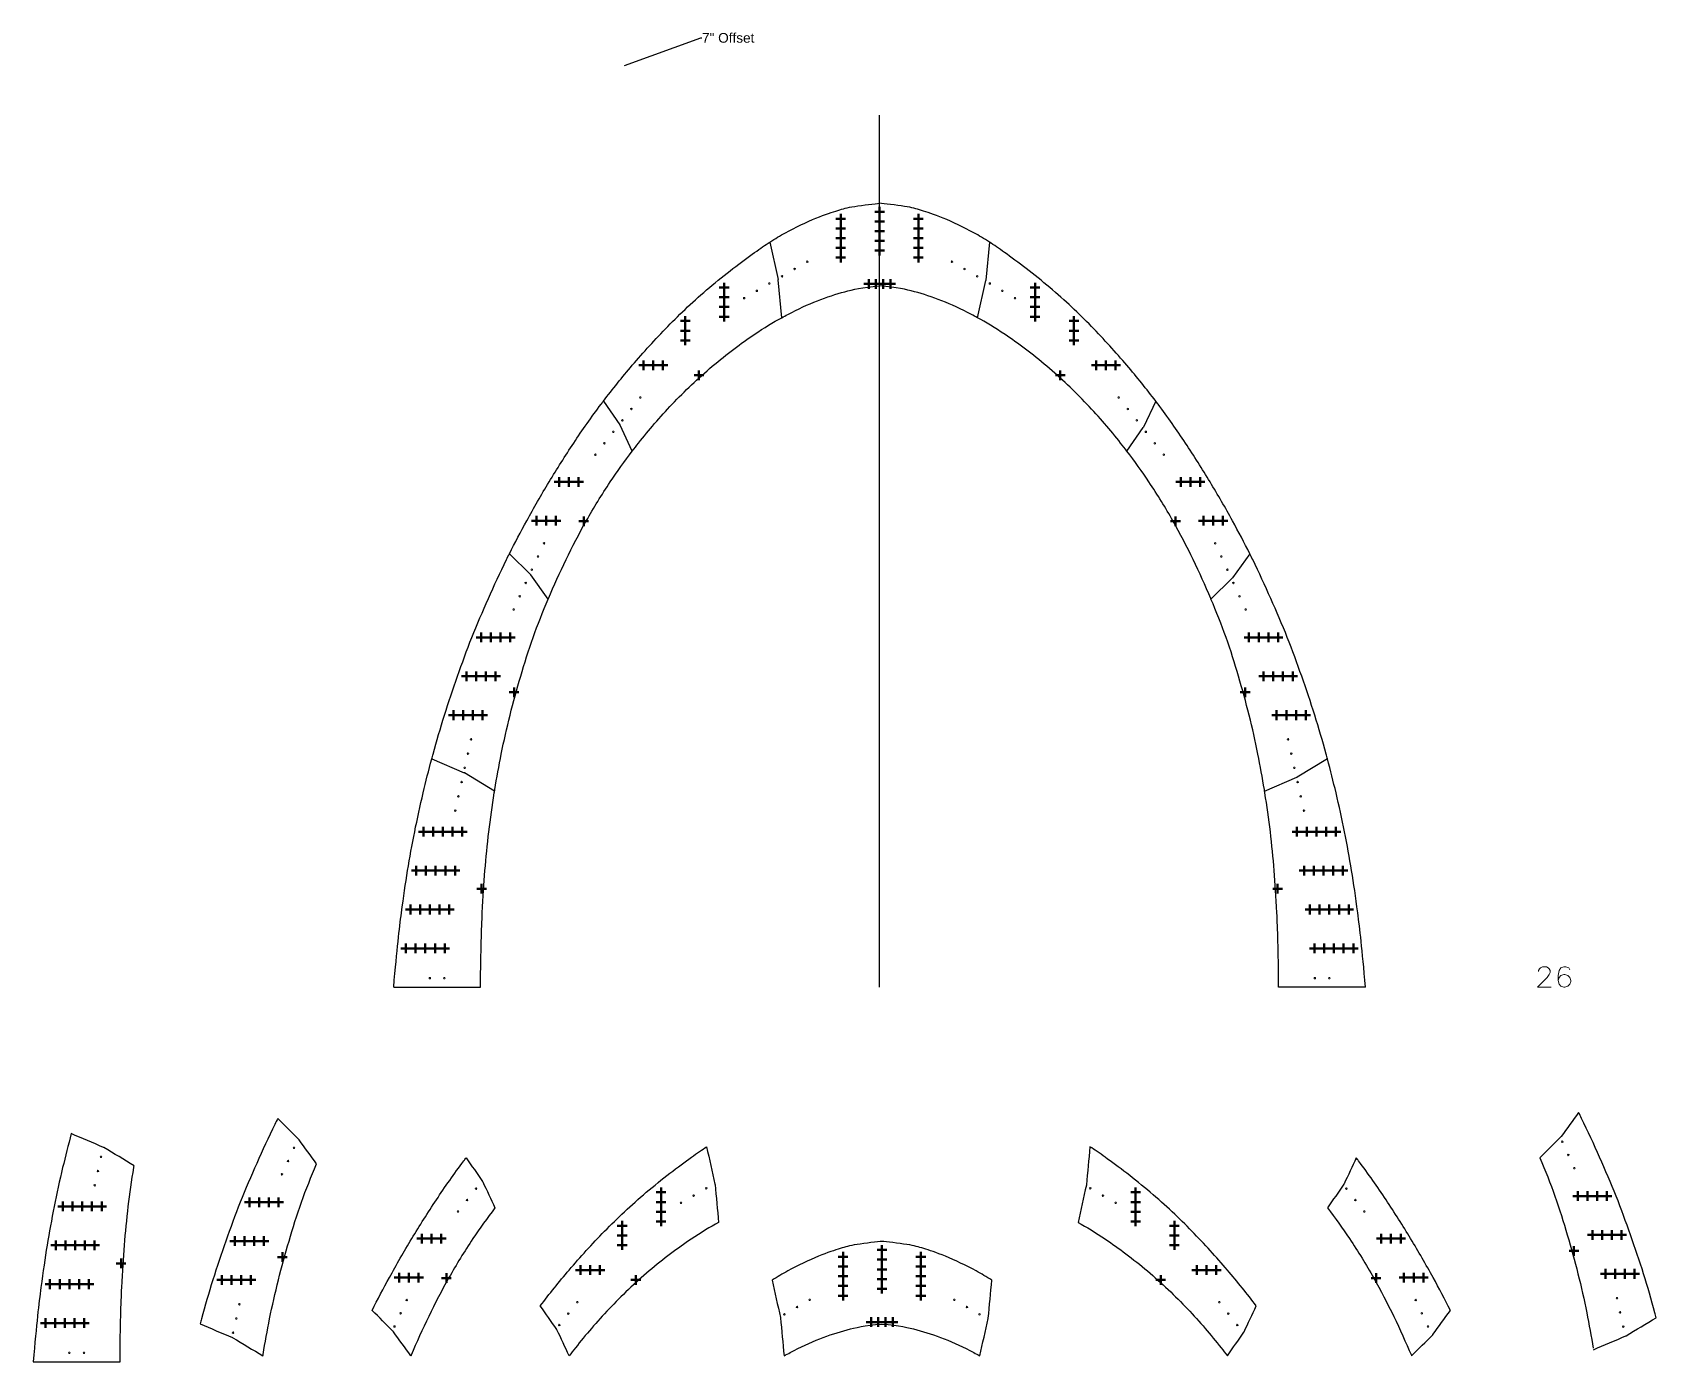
# Model space of a CAD drawing. Header units: inches. Extents: x -241 to 10140, y -1696 to 865.
# Drawn here: x 6099 to 6768, y 40 to 588 of the extents above; entities that cross this region are included whole.
import ezdxf
from ezdxf import colors
from ezdxf.entities.mleader import LeaderData, LeaderLine
from ezdxf.math import Vec2, Vec3

# ---------------------------------------------------------------- set-up
doc = ezdxf.new("R2010")
doc.units = ezdxf.units.IN
doc.header["$MEASUREMENT"] = 0
doc.header["$PDMODE"] = 2
doc.header["$PDSIZE"] = 2
for name, color, linetype, lineweight in [('Annotation', 7, 'Continuous', 9), ('Drilling', 3, 'Continuous', 13), ('Engrave', 4, 'Continuous', 50)]:
    doc.layers.add(name, color=color, linetype=linetype, lineweight=lineweight)
doc.styles.get("Standard").update_dxf_attribs({"font": 'Arial.ttf'})

# ---------------------------------------------------------------- blocks, each defined once
blk = doc.blocks.new('*U2198')
at = {"layer": 'Engrave'}
blk.add_point((0, 0), dxfattribs=at)
blk = doc.blocks.new('*U2200')
at = {"layer": 'Engrave', "color": 0, "linetype": 'ByBlock', "lineweight": -2, "transparency": 16777216}
for p in [(0, 0), (4, 0), (8, 0), (12, 0), (16, 0)]:
    blk.add_blockref('*U2198', p, dxfattribs=at)
blk = doc.blocks.new('*U2201')
at = {"layer": 'Engrave'}
blk.add_point((0, 0), dxfattribs=at)
blk = doc.blocks.new('*U2203')
at = {"layer": 'Engrave', "color": 0, "linetype": 'ByBlock', "lineweight": -2, "transparency": 16777216}
for p in [(0, 0), (4, 0), (8, 0), (12, 0), (16, 0)]:
    blk.add_blockref('*U2201', p, dxfattribs=at)
blk = doc.blocks.new('*U2204')
at = {"layer": 'Engrave'}
blk.add_point((0, 0), dxfattribs=at)
blk = doc.blocks.new('*U2206')
at = {"layer": 'Engrave', "color": 0, "linetype": 'ByBlock', "lineweight": -2, "transparency": 16777216}
for p in [(0, 0), (4, 0), (8, 0), (12, 0), (16, 0)]:
    blk.add_blockref('*U2204', p, dxfattribs=at)
blk = doc.blocks.new('*U2207')
at = {"layer": 'Engrave'}
blk.add_point((0, 0), dxfattribs=at)
blk = doc.blocks.new('*U2209')
at = {"layer": 'Engrave', "color": 0, "linetype": 'ByBlock', "lineweight": -2, "transparency": 16777216}
for p in [(0, 0), (4, 0), (8, 0), (12, 0), (16, 0)]:
    blk.add_blockref('*U2207', p, dxfattribs=at)
blk = doc.blocks.new('*U2210')
at = {"layer": 'Engrave'}
blk.add_point((0, 0), dxfattribs=at)
blk = doc.blocks.new('*U2212')
at = {"layer": 'Engrave', "color": 0, "linetype": 'ByBlock', "lineweight": -2, "transparency": 16777216}
for p in [(0, 0), (4, 0), (8, 0), (12, 0)]:
    blk.add_blockref('*U2210', p, dxfattribs=at)
blk = doc.blocks.new('*U2213')
at = {"layer": 'Engrave'}
blk.add_point((0, 0), dxfattribs=at)
blk = doc.blocks.new('*U2215')
at = {"layer": 'Engrave', "color": 0, "linetype": 'ByBlock', "lineweight": -2, "transparency": 16777216}
for p in [(0, 0), (4, 0), (8, 0), (12, 0)]:
    blk.add_blockref('*U2213', p, dxfattribs=at)
blk = doc.blocks.new('*U2216')
at = {"layer": 'Engrave'}
blk.add_point((0, 0), dxfattribs=at)
blk = doc.blocks.new('*U2218')
at = {"layer": 'Engrave', "color": 0, "linetype": 'ByBlock', "lineweight": -2, "transparency": 16777216}
for p in [(0, 0), (4, 0), (8, 0), (12, 0)]:
    blk.add_blockref('*U2216', p, dxfattribs=at)
blk = doc.blocks.new('*U2219')
at = {"layer": 'Engrave'}
blk.add_point((0, 0), dxfattribs=at)
blk = doc.blocks.new('*U2221')
at = {"layer": 'Engrave', "color": 0, "linetype": 'ByBlock', "lineweight": -2, "transparency": 16777216}
for p in [(0, 0), (4, 0), (8, 0)]:
    blk.add_blockref('*U2219', p, dxfattribs=at)
blk = doc.blocks.new('*U2222')
at = {"layer": 'Engrave'}
blk.add_point((0, 0), dxfattribs=at)
blk = doc.blocks.new('*U2224')
at = {"layer": 'Engrave', "color": 0, "linetype": 'ByBlock', "lineweight": -2, "transparency": 16777216}
for p in [(0, 0), (4, 0), (8, 0)]:
    blk.add_blockref('*U2222', p, dxfattribs=at)
blk = doc.blocks.new('*U2225')
at = {"layer": 'Engrave'}
blk.add_point((0, 0), dxfattribs=at)
blk = doc.blocks.new('*U2227')
at = {"layer": 'Engrave', "color": 0, "linetype": 'ByBlock', "lineweight": -2, "transparency": 16777216}
for p in [(0, 0), (4, 0), (8, 0)]:
    blk.add_blockref('*U2225', p, dxfattribs=at)
blk = doc.blocks.new('*U2228')
at = {"layer": 'Engrave'}
blk.add_point((0, 0), dxfattribs=at)
blk = doc.blocks.new('*U2230')
at = {"layer": 'Engrave', "color": 0, "linetype": 'ByBlock', "lineweight": -2, "transparency": 16777216}
for p in [(0, 0), (4, 0), (8, 0)]:
    blk.add_blockref('*U2228', p, dxfattribs=at)
blk = doc.blocks.new('*U2231')
at = {"layer": 'Engrave'}
blk.add_point((0, 0), dxfattribs=at)
blk = doc.blocks.new('*U2233')
at = {"layer": 'Engrave', "color": 0, "linetype": 'ByBlock', "lineweight": -2, "transparency": 16777216}
for p in [(0, 0), (4, 0), (8, 0), (12, 0)]:
    blk.add_blockref('*U2231', p, dxfattribs=at)
blk = doc.blocks.new('*U2234')
at = {"layer": 'Engrave'}
blk.add_point((0, 0), dxfattribs=at)
blk = doc.blocks.new('*U2236')
at = {"layer": 'Engrave', "color": 0, "linetype": 'ByBlock', "lineweight": -2, "transparency": 16777216}
for p in [(0, 0), (4, 0), (8, 0), (12, 0), (16, 0)]:
    blk.add_blockref('*U2234', p, dxfattribs=at)
blk = doc.blocks.new('*U2262')
at = {"layer": 'Engrave'}
blk.add_point((0, 0), dxfattribs=at)
blk = doc.blocks.new('*U2263')
at = {"layer": 'Engrave', "color": 0, "linetype": 'ByBlock', "lineweight": -2, "transparency": 16777216}
for p in [(0, 0), (4, 0), (8, 0), (12, 0), (16, 0)]:
    blk.add_blockref('*U2262', p, dxfattribs=at)
blk = doc.blocks.new('*U2264')
at = {"layer": 'Engrave'}
blk.add_point((0, 0), dxfattribs=at)
blk = doc.blocks.new('*U2266')
at = {"layer": 'Engrave', "color": 0, "linetype": 'ByBlock', "lineweight": -2, "transparency": 16777216}
for p in [(0, 0), (4, 0), (8, 0), (12, 0), (16, 0)]:
    blk.add_blockref('*U2264', p, dxfattribs=at)
blk = doc.blocks.new('*U2770')
at = {"layer": 'Engrave'}
blk.add_point((0, 0), dxfattribs=at)
blk = doc.blocks.new('*U2772')
at = {"layer": 'Engrave', "color": 0, "linetype": 'ByBlock', "lineweight": -2, "transparency": 16777216}
for p in [(0, 0), (4, 0), (8, 0), (12, 0), (16, 0)]:
    blk.add_blockref('*U2770', p, dxfattribs=at)
blk = doc.blocks.new('*U2773')
at = {"layer": 'Engrave'}
blk.add_point((0, 0), dxfattribs=at)
blk = doc.blocks.new('*U2774')
at = {"layer": 'Engrave', "color": 0, "linetype": 'ByBlock', "lineweight": -2, "transparency": 16777216}
for p in [(0, 0), (4, 0), (8, 0), (12, 0), (16, 0)]:
    blk.add_blockref('*U2773', p, dxfattribs=at)
blk = doc.blocks.new('*U2775')
at = {"layer": 'Engrave'}
blk.add_point((0, 0), dxfattribs=at)
blk = doc.blocks.new('*U2776')
at = {"layer": 'Engrave', "color": 0, "linetype": 'ByBlock', "lineweight": -2, "transparency": 16777216}
for p in [(0, 0), (4, 0), (8, 0), (12, 0), (16, 0)]:
    blk.add_blockref('*U2775', p, dxfattribs=at)
blk = doc.blocks.new('*U2777')
at = {"layer": 'Engrave'}
blk.add_point((0, 0), dxfattribs=at)
blk = doc.blocks.new('*U2778')
at = {"layer": 'Engrave', "color": 0, "linetype": 'ByBlock', "lineweight": -2, "transparency": 16777216}
for p in [(0, 0), (4, 0), (8, 0), (12, 0), (16, 0)]:
    blk.add_blockref('*U2777', p, dxfattribs=at)
blk = doc.blocks.new('*U2779')
at = {"layer": 'Engrave'}
blk.add_point((0, 0), dxfattribs=at)
blk = doc.blocks.new('*U2780')
at = {"layer": 'Engrave', "color": 0, "linetype": 'ByBlock', "lineweight": -2, "transparency": 16777216}
for p in [(0, 0), (4, 0), (8, 0), (12, 0)]:
    blk.add_blockref('*U2779', p, dxfattribs=at)
blk = doc.blocks.new('*U2781')
at = {"layer": 'Engrave'}
blk.add_point((0, 0), dxfattribs=at)
blk = doc.blocks.new('*U2782')
at = {"layer": 'Engrave', "color": 0, "linetype": 'ByBlock', "lineweight": -2, "transparency": 16777216}
for p in [(0, 0), (4, 0), (8, 0), (12, 0)]:
    blk.add_blockref('*U2781', p, dxfattribs=at)
blk = doc.blocks.new('*U2783')
at = {"layer": 'Engrave'}
blk.add_point((0, 0), dxfattribs=at)
blk = doc.blocks.new('*U2784')
at = {"layer": 'Engrave', "color": 0, "linetype": 'ByBlock', "lineweight": -2, "transparency": 16777216}
for p in [(0, 0), (4, 0), (8, 0), (12, 0)]:
    blk.add_blockref('*U2783', p, dxfattribs=at)
blk = doc.blocks.new('*U2785')
at = {"layer": 'Engrave'}
blk.add_point((0, 0), dxfattribs=at)
blk = doc.blocks.new('*U2786')
at = {"layer": 'Engrave', "color": 0, "linetype": 'ByBlock', "lineweight": -2, "transparency": 16777216}
for p in [(0, 0), (4, 0), (8, 0)]:
    blk.add_blockref('*U2785', p, dxfattribs=at)
blk = doc.blocks.new('*U2787')
at = {"layer": 'Engrave'}
blk.add_point((0, 0), dxfattribs=at)
blk = doc.blocks.new('*U2788')
at = {"layer": 'Engrave', "color": 0, "linetype": 'ByBlock', "lineweight": -2, "transparency": 16777216}
for p in [(0, 0), (4, 0), (8, 0)]:
    blk.add_blockref('*U2787', p, dxfattribs=at)
blk = doc.blocks.new('*U2789')
at = {"layer": 'Engrave'}
blk.add_point((0, 0), dxfattribs=at)
blk = doc.blocks.new('*U2790')
at = {"layer": 'Engrave', "color": 0, "linetype": 'ByBlock', "lineweight": -2, "transparency": 16777216}
for p in [(0, 0), (4, 0), (8, 0)]:
    blk.add_blockref('*U2789', p, dxfattribs=at)
blk = doc.blocks.new('*U2791')
at = {"layer": 'Engrave'}
blk.add_point((0, 0), dxfattribs=at)
blk = doc.blocks.new('*U2792')
at = {"layer": 'Engrave', "color": 0, "linetype": 'ByBlock', "lineweight": -2, "transparency": 16777216}
for p in [(0, 0), (4, 0), (8, 0)]:
    blk.add_blockref('*U2791', p, dxfattribs=at)
blk = doc.blocks.new('*U2793')
at = {"layer": 'Engrave'}
blk.add_point((0, 0), dxfattribs=at)
blk = doc.blocks.new('*U2794')
at = {"layer": 'Engrave', "color": 0, "linetype": 'ByBlock', "lineweight": -2, "transparency": 16777216}
for p in [(0, 0), (4, 0), (8, 0), (12, 0)]:
    blk.add_blockref('*U2793', p, dxfattribs=at)
blk = doc.blocks.new('*U2805')
at = {"layer": 'Engrave'}
blk.add_point((0, 0), dxfattribs=at)
blk = doc.blocks.new('*U2807')
at = {"layer": 'Engrave', "color": 0, "linetype": 'ByBlock', "lineweight": -2, "transparency": 16777216}
for p in [(0, 0), (4, 0), (8, 0), (12, 0), (16, 0)]:
    blk.add_blockref('*U2805', p, dxfattribs=at)
blk = doc.blocks.new('*U2808')
at = {"layer": 'Engrave'}
blk.add_point((0, 0), dxfattribs=at)
blk = doc.blocks.new('*U2809')
at = {"layer": 'Engrave', "color": 0, "linetype": 'ByBlock', "lineweight": -2, "transparency": 16777216}
for p in [(0, 0), (4, 0), (8, 0), (12, 0), (16, 0)]:
    blk.add_blockref('*U2808', p, dxfattribs=at)
blk = doc.blocks.new('*U2810')
at = {"layer": 'Engrave'}
blk.add_point((0, 0), dxfattribs=at)
blk = doc.blocks.new('*U2811')
at = {"layer": 'Engrave', "color": 0, "linetype": 'ByBlock', "lineweight": -2, "transparency": 16777216}
for p in [(0, 0), (4, 0), (8, 0), (12, 0), (16, 0)]:
    blk.add_blockref('*U2810', p, dxfattribs=at)
blk = doc.blocks.new('*U2812')
at = {"layer": 'Engrave'}
blk.add_point((0, 0), dxfattribs=at)
blk = doc.blocks.new('*U2813')
at = {"layer": 'Engrave', "color": 0, "linetype": 'ByBlock', "lineweight": -2, "transparency": 16777216}
for p in [(0, 0), (4, 0), (8, 0), (12, 0), (16, 0)]:
    blk.add_blockref('*U2812', p, dxfattribs=at)
blk = doc.blocks.new('*U2822')
at = {"layer": 'Engrave'}
blk.add_point((0, 0), dxfattribs=at)
blk = doc.blocks.new('*U2824')
at = {"layer": 'Engrave', "color": 0, "linetype": 'ByBlock', "lineweight": -2, "transparency": 16777216}
for p in [(0, 0), (4, 0), (8, 0), (12, 0)]:
    blk.add_blockref('*U2822', p, dxfattribs=at)
blk = doc.blocks.new('*U2825')
at = {"layer": 'Engrave'}
blk.add_point((0, 0), dxfattribs=at)
blk = doc.blocks.new('*U2826')
at = {"layer": 'Engrave', "color": 0, "linetype": 'ByBlock', "lineweight": -2, "transparency": 16777216}
for p in [(0, 0), (4, 0), (8, 0), (12, 0)]:
    blk.add_blockref('*U2825', p, dxfattribs=at)
blk = doc.blocks.new('*U2827')
at = {"layer": 'Engrave'}
blk.add_point((0, 0), dxfattribs=at)
blk = doc.blocks.new('*U2828')
at = {"layer": 'Engrave', "color": 0, "linetype": 'ByBlock', "lineweight": -2, "transparency": 16777216}
for p in [(0, 0), (4, 0), (8, 0), (12, 0)]:
    blk.add_blockref('*U2827', p, dxfattribs=at)
blk = doc.blocks.new('*U2835')
at = {"layer": 'Engrave'}
blk.add_point((0, 0), dxfattribs=at)
blk = doc.blocks.new('*U2837')
at = {"layer": 'Engrave', "color": 0, "linetype": 'ByBlock', "lineweight": -2, "transparency": 16777216}
for p in [(0, 0), (4, 0), (8, 0)]:
    blk.add_blockref('*U2835', p, dxfattribs=at)
blk = doc.blocks.new('*U2838')
at = {"layer": 'Engrave'}
blk.add_point((0, 0), dxfattribs=at)
blk = doc.blocks.new('*U2839')
at = {"layer": 'Engrave', "color": 0, "linetype": 'ByBlock', "lineweight": -2, "transparency": 16777216}
for p in [(0, 0), (4, 0), (8, 0)]:
    blk.add_blockref('*U2838', p, dxfattribs=at)
blk = doc.blocks.new('*U2848')
at = {"layer": 'Engrave'}
blk.add_point((0, 0), dxfattribs=at)
blk = doc.blocks.new('*U2850')
at = {"layer": 'Engrave', "color": 0, "linetype": 'ByBlock', "lineweight": -2, "transparency": 16777216}
for p in [(0, 0), (4, 0), (8, 0)]:
    blk.add_blockref('*U2848', p, dxfattribs=at)
blk = doc.blocks.new('*U2851')
at = {"layer": 'Engrave'}
blk.add_point((0, 0), dxfattribs=at)
blk = doc.blocks.new('*U2852')
at = {"layer": 'Engrave', "color": 0, "linetype": 'ByBlock', "lineweight": -2, "transparency": 16777216}
for p in [(0, 0), (4, 0), (8, 0)]:
    blk.add_blockref('*U2851', p, dxfattribs=at)
blk = doc.blocks.new('*U2853')
at = {"layer": 'Engrave'}
blk.add_point((0, 0), dxfattribs=at)
blk = doc.blocks.new('*U2854')
at = {"layer": 'Engrave', "color": 0, "linetype": 'ByBlock', "lineweight": -2, "transparency": 16777216}
for p in [(0, 0), (4, 0), (8, 0), (12, 0)]:
    blk.add_blockref('*U2853', p, dxfattribs=at)
blk = doc.blocks.new('*U2863')
at = {"layer": 'Engrave'}
blk.add_point((0, 0), dxfattribs=at)
blk = doc.blocks.new('*U2865')
at = {"layer": 'Engrave', "color": 0, "linetype": 'ByBlock', "lineweight": -2, "transparency": 16777216}
for p in [(0, 0), (4, 0), (8, 0), (12, 0), (16, 0)]:
    blk.add_blockref('*U2863', p, dxfattribs=at)
blk = doc.blocks.new('*U2866')
at = {"layer": 'Engrave'}
blk.add_point((0, 0), dxfattribs=at)
blk = doc.blocks.new('*U2867')
at = {"layer": 'Engrave', "color": 0, "linetype": 'ByBlock', "lineweight": -2, "transparency": 16777216}
for p in [(0, 0), (4, 0), (8, 0), (12, 0), (16, 0)]:
    blk.add_blockref('*U2866', p, dxfattribs=at)
blk = doc.blocks.new('*U2868')
at = {"layer": 'Engrave'}
blk.add_point((0, 0), dxfattribs=at)
blk = doc.blocks.new('*U2869')
at = {"layer": 'Engrave', "color": 0, "linetype": 'ByBlock', "lineweight": -2, "transparency": 16777216}
for p in [(0, 0), (4, 0), (8, 0), (12, 0), (16, 0)]:
    blk.add_blockref('*U2868', p, dxfattribs=at)
blk = doc.blocks.new('*U2878')
at = {"layer": 'Engrave'}
blk.add_point((0, 0), dxfattribs=at)
blk = doc.blocks.new('*U2880')
at = {"layer": 'Engrave', "color": 0, "linetype": 'ByBlock', "lineweight": -2, "transparency": 16777216}
for p in [(0, 0), (4, 0), (8, 0)]:
    blk.add_blockref('*U2878', p, dxfattribs=at)
blk = doc.blocks.new('*U2881')
at = {"layer": 'Engrave'}
blk.add_point((0, 0), dxfattribs=at)
blk = doc.blocks.new('*U2882')
at = {"layer": 'Engrave', "color": 0, "linetype": 'ByBlock', "lineweight": -2, "transparency": 16777216}
for p in [(0, 0), (4, 0), (8, 0)]:
    blk.add_blockref('*U2881', p, dxfattribs=at)
blk = doc.blocks.new('*U2883')
at = {"layer": 'Engrave'}
blk.add_point((0, 0), dxfattribs=at)
blk = doc.blocks.new('*U2884')
at = {"layer": 'Engrave', "color": 0, "linetype": 'ByBlock', "lineweight": -2, "transparency": 16777216}
for p in [(0, 0), (4, 0), (8, 0), (12, 0)]:
    blk.add_blockref('*U2883', p, dxfattribs=at)
blk = doc.blocks.new('*U2891')
at = {"layer": 'Engrave'}
blk.add_point((0, 0), dxfattribs=at)
blk = doc.blocks.new('*U2893')
at = {"layer": 'Engrave', "color": 0, "linetype": 'ByBlock', "lineweight": -2, "transparency": 16777216}
for p in [(0, 0), (4, 0), (8, 0)]:
    blk.add_blockref('*U2891', p, dxfattribs=at)
blk = doc.blocks.new('*U2894')
at = {"layer": 'Engrave'}
blk.add_point((0, 0), dxfattribs=at)
blk = doc.blocks.new('*U2895')
at = {"layer": 'Engrave', "color": 0, "linetype": 'ByBlock', "lineweight": -2, "transparency": 16777216}
for p in [(0, 0), (4, 0), (8, 0)]:
    blk.add_blockref('*U2894', p, dxfattribs=at)
blk = doc.blocks.new('*U2906')
at = {"layer": 'Engrave'}
blk.add_point((0, 0), dxfattribs=at)
blk = doc.blocks.new('*U2908')
at = {"layer": 'Engrave', "color": 0, "linetype": 'ByBlock', "lineweight": -2, "transparency": 16777216}
for p in [(0, 0), (4, 0), (8, 0), (12, 0)]:
    blk.add_blockref('*U2906', p, dxfattribs=at)
blk = doc.blocks.new('*U2909')
at = {"layer": 'Engrave'}
blk.add_point((0, 0), dxfattribs=at)
blk = doc.blocks.new('*U2910')
at = {"layer": 'Engrave', "color": 0, "linetype": 'ByBlock', "lineweight": -2, "transparency": 16777216}
for p in [(0, 0), (4, 0), (8, 0), (12, 0)]:
    blk.add_blockref('*U2909', p, dxfattribs=at)
blk = doc.blocks.new('*U2911')
at = {"layer": 'Engrave'}
blk.add_point((0, 0), dxfattribs=at)
blk = doc.blocks.new('*U2912')
at = {"layer": 'Engrave', "color": 0, "linetype": 'ByBlock', "lineweight": -2, "transparency": 16777216}
for p in [(0, 0), (4, 0), (8, 0), (12, 0)]:
    blk.add_blockref('*U2911', p, dxfattribs=at)

msp = doc.modelspace()

# ---------------------------------------------------------------- linework, layer by layer
for p, q in [((6448.13328, 194.83764), (6448.13328, 553.7309)), ((6448.13328, 194.83764), (6448.13328, 553.7309)), ((6402.90392, 501.54588), (6406.34368, 486.20761)), ((6493.36264, 501.54588), (6491.89427, 485.89537)), ((6406.36355, 486.08219), (6406.34368, 486.20761)), ((6407.83192, 470.43168), (6406.36355, 486.08219)), ((6488.43464, 470.43168), (6491.87441, 485.76996)), ((6491.89427, 485.89537), (6491.87441, 485.76996)), ((6334.4489, 436.10315), (6341.21032, 426.38492)), ((6561.81766, 436.10315), (6556.78214, 425.38847)), ((6341.29449, 426.23914), (6341.21032, 426.38492)), ((6346.33001, 415.52446), (6341.29449, 426.23914)), ((6549.93655, 415.52446), (6556.69797, 425.24269)), ((6556.78214, 425.38847), (6556.69797, 425.24269)), ((6295.73639, 373.3033), (6304.42425, 364.66578)), ((6600.53017, 373.3033), (6593.35808, 363.37119)), ((6304.52992, 364.54206), (6304.42425, 364.66578)), ((6311.70201, 354.60995), (6304.52992, 364.54206)), ((6584.56455, 354.60995), (6593.25241, 363.24747)), ((6593.25241, 363.24747), (6593.35808, 363.37119)), ((6263.75805, 288.79536), (6277.08768, 283.12323)), ((6632.50851, 288.79536), (6620.0847, 281.34545)), ((6277.2104, 283.0607), (6277.08768, 283.12323)), ((6289.63421, 275.6108), (6277.2104, 283.0607)), ((6606.63235, 275.6108), (6619.96198, 281.28292)), ((6619.96198, 281.28292), (6620.0847, 281.34545)), ((6248.09394, 194.83764), (6283.83987, 194.83764)), ((6648.17262, 194.83764), (6612.42669, 194.83764))]:
    msp.add_line(p, q)
for points, knots in [([(6402.90392, 501.54588), (6405.13485, 502.98624), (6410.87685, 506.36014), (6422.79699, 512.06575), (6431.72675, 514.83764), (6436.00126, 516.16449), (6446.39245, 517.3509), (6448.13328, 517.54966)], [18.455351882, 18.455351882, 18.455351882, 18.455351882, 19, 20, 21, 22, 23, 23, 23, 23]), ([(6493.36264, 501.54588), (6491.13171, 502.98624), (6485.38971, 506.36014), (6473.46957, 512.06575), (6464.53981, 514.83764), (6460.2653, 516.16449), (6449.87411, 517.3509), (6448.13328, 517.54966)], [18.455351882, 18.455351882, 18.455351882, 18.455351882, 19, 20, 21, 22, 23, 23, 23, 23]), ([(6334.4489, 436.10315), (6338.17613, 441.01465), (6346.43592, 451.25948), (6360.54641, 466.83764), (6377.34866, 482.83764), (6394.61661, 495.93285), (6401.03875, 500.34168), (6402.90392, 501.54588)], [14.079094924, 14.079094924, 14.079094924, 14.079094924, 15, 16, 17, 18, 18.455351882, 18.455351882, 18.455351882, 18.455351882]), ([(6561.81766, 436.10315), (6558.09043, 441.01465), (6549.83064, 451.25948), (6535.72015, 466.83764), (6518.9179, 482.83764), (6501.64995, 495.93285), (6495.22782, 500.34168), (6493.36264, 501.54588)], [14.079094924, 14.079094924, 14.079094924, 14.079094924, 15, 16, 17, 18, 18.455351882, 18.455351882, 18.455351882, 18.455351882]), ([(6407.83192, 470.43168), (6408.68622, 470.8999), (6413.7793, 473.62178), (6422.62986, 477.73142), (6434.00385, 481.38016), (6440.68773, 482.83764), (6448.13328, 483.51431)], [16.802003786, 16.802003786, 16.802003786, 16.802003786, 17, 18, 19, 20, 20, 20, 20]), ([(6488.43464, 470.43168), (6487.58035, 470.8999), (6482.48726, 473.62178), (6473.6367, 477.73142), (6462.26271, 481.38016), (6455.57883, 482.83764), (6448.13328, 483.51431)], [16.802003786, 16.802003786, 16.802003786, 16.802003786, 17, 18, 19, 20, 20, 20, 20]), ([(6346.33001, 415.52446), (6347.17361, 416.62885), (6352.17509, 423.06658), (6362.24139, 434.83764), (6379.00044, 450.83764), (6396.13396, 463.59662), (6404.37152, 468.5351), (6407.83192, 470.43168)], [12.792926388, 12.792926388, 12.792926388, 12.792926388, 13, 14, 15, 16, 16.802003786, 16.802003786, 16.802003786, 16.802003786]), ([(6549.93655, 415.52446), (6549.09295, 416.62885), (6544.09147, 423.06658), (6534.02517, 434.83764), (6517.26612, 450.83764), (6500.1326, 463.59662), (6491.89504, 468.5351), (6488.43464, 470.43168)], [12.792926388, 12.792926388, 12.792926388, 12.792926388, 13, 14, 15, 16, 16.802003786, 16.802003786, 16.802003786, 16.802003786]), ([(6295.73639, 373.3033), (6297.98711, 377.81474), (6303.1536, 387.65952), (6311.94019, 402.83764), (6322.02989, 418.83764), (6329.78469, 429.92614), (6334.12877, 435.68132), (6334.4489, 436.10315)], [10.154103723, 10.154103723, 10.154103723, 10.154103723, 11, 12, 13, 14, 14.079094924, 14.079094924, 14.079094924, 14.079094924]), ([(6600.53017, 373.3033), (6598.27945, 377.81474), (6593.11296, 387.65952), (6584.32637, 402.83764), (6574.23667, 418.83764), (6566.48187, 429.92614), (6562.13779, 435.68132), (6561.81766, 436.10315)], [10.154103723, 10.154103723, 10.154103723, 10.154103723, 11, 12, 13, 14, 14.079094924, 14.079094924, 14.079094924, 14.079094924]), ([(6311.70201, 354.60995), (6311.73425, 354.68585), (6314.03366, 360.09508), (6318.87146, 370.83764), (6327.12892, 386.83764), (6336.27293, 401.73324), (6343.09969, 411.29552), (6346.33001, 415.52446)], [8.985769935, 8.985769935, 8.985769935, 8.985769935, 9, 10, 11, 12, 12.792926388, 12.792926388, 12.792926388, 12.792926388]), ([(6584.56455, 354.60995), (6584.53231, 354.68585), (6582.2329, 360.09508), (6577.3951, 370.83764), (6569.13764, 386.83764), (6559.99363, 401.73324), (6553.16687, 411.29552), (6549.93655, 415.52446)], [8.985769935, 8.985769935, 8.985769935, 8.985769935, 9, 10, 11, 12, 12.792926388, 12.792926388, 12.792926388, 12.792926388]), ([(6263.75805, 288.79536), (6263.94109, 289.47612), (6265.57147, 295.49021), (6268.86617, 306.83764), (6274.28413, 322.83764), (6280.11047, 338.83764), (6287.01655, 354.83764), (6292.28463, 366.32619), (6295.32636, 372.48141), (6295.73639, 373.3033)], [4.872357612, 4.872357612, 4.872357612, 4.872357612, 5, 6, 7, 8, 9, 10, 10.154103723, 10.154103723, 10.154103723, 10.154103723]), ([(6632.50851, 288.79536), (6632.32547, 289.47612), (6630.69509, 295.49021), (6627.40039, 306.83764), (6621.98243, 322.83764), (6616.15609, 338.83764), (6609.25001, 354.83764), (6603.98193, 366.32619), (6600.9402, 372.48141), (6600.53017, 373.3033)], [4.872357612, 4.872357612, 4.872357612, 4.872357612, 5, 6, 7, 8, 9, 10, 10.154103723, 10.154103723, 10.154103723, 10.154103723]), ([(6289.63421, 275.6108), (6289.66494, 275.80047), (6289.6958, 275.99015), (6289.72677, 276.17982), (6290.52461, 281.06576), (6292.36012, 291.28503), (6295.84457, 306.83764), (6300.29281, 322.83764), (6305.23364, 338.76174), (6309.469, 349.35252), (6311.70201, 354.60995)], [4.048322507, 4.048322507, 4.048322507, 4.048322507, 4.083886601, 4.083886601, 4.083886601, 5, 6, 7, 8, 8.985769935, 8.985769935, 8.985769935, 8.985769935]), ([(6606.53979, 276.17982), (6605.74195, 281.06576), (6603.90644, 291.28503), (6600.42199, 306.83764), (6595.97375, 322.83764), (6591.03292, 338.76174), (6586.79756, 349.35252), (6584.56455, 354.60995)], [4.083886601, 4.083886601, 4.083886601, 4.083886601, 5, 6, 7, 8, 8.985769935, 8.985769935, 8.985769935, 8.985769935]), ([(6248.09394, 194.83764), (6249.4569, 210.83764), (6251.37765, 226.83764), (6253.71766, 242.83764), (6256.63391, 258.83764), (6259.97308, 274.15688), (6262.50707, 284.14278), (6263.75805, 288.79536)], [0, 0, 0, 0, 1, 2, 3, 4, 4.872357612, 4.872357612, 4.872357612, 4.872357612]), ([(6648.17262, 194.83764), (6646.80966, 210.83764), (6644.88891, 226.83764), (6642.5489, 242.83764), (6639.63265, 258.83764), (6636.29348, 274.15688), (6633.75949, 284.14278), (6632.50851, 288.79536)], [0, 0, 0, 0, 1, 2, 3, 4, 4.872357612, 4.872357612, 4.872357612, 4.872357612]), ([(6283.83987, 194.83764), (6283.95042, 210.83764), (6284.53514, 226.83764), (6285.59699, 242.83764), (6287.12884, 258.83764), (6288.69127, 269.76202), (6289.59245, 275.35308), (6289.63421, 275.6108)], [0, 0, 0, 0, 1, 2, 3, 4, 4.048322507, 4.048322507, 4.048322507, 4.048322507]), ([(6612.42669, 194.83764), (6612.31614, 210.83764), (6611.73142, 226.83764), (6610.66957, 242.83764), (6609.13772, 258.83764), (6607.54816, 269.9517), (6606.61285, 275.73243), (6606.53979, 276.17982)], [0, 0, 0, 0, 1, 2, 3, 4, 4.083886601, 4.083886601, 4.083886601, 4.083886601]), ([(6216.32677, 122.12874), (6214.09376, 116.8713), (6209.8584, 106.28052), (6204.91757, 90.35642), (6200.46933, 74.35642), (6196.98487, 58.80381), (6195.14936, 48.58454), (6194.35152, 43.6986), (6194.32055, 43.50893), (6194.2897, 43.31925), (6194.25897, 43.12958), (6190.1177, 45.61288), (6185.97643, 48.09618), (6181.83516, 50.57949), (6181.79425, 50.60033), (6181.75334, 50.62117), (6181.71244, 50.64201), (6177.26923, 52.53272), (6172.82602, 54.42343), (6168.38281, 56.31414), (6168.56585, 56.9949), (6170.19622, 63.00899), (6173.49093, 74.35642), (6178.90888, 90.35642), (6184.73522, 106.35642), (6191.6413, 122.35642), (6196.90939, 133.84497), (6199.95111, 140.00019), (6200.36115, 140.82208), (6203.2571, 137.94291), (6206.15305, 135.06374), (6209.049, 132.18457), (6209.08423, 132.14332), (6209.11945, 132.10208), (6209.15468, 132.06084), (6211.54537, 128.75014), (6213.93607, 125.43944), (6216.32677, 122.12874)], [0, 0, 0, 0, 0.985769935, 1.985769935, 2.985769935, 3.985769935, 4.901883334, 4.901883334, 4.901883334, 4.937447428, 4.937447428, 4.937447428, 5.937447428, 5.937447428, 5.937447428, 6.937447428, 6.937447428, 6.937447428, 7.937447428, 7.937447428, 7.937447428, 8.065089815, 9.065089815, 10.065089815, 11.065089815, 12.065089815, 13.065089815, 13.219193538, 13.219193538, 13.219193538, 14.219193538, 14.219193538, 14.219193538, 15.219193538, 15.219193538, 15.219193538, 16.219193538, 16.219193538, 16.219193538, 16.219193538]), ([(6742.00629, 45.64461), (6746.4495, 47.53532), (6750.89271, 49.42603), (6755.33592, 51.31674), (6755.37683, 51.33758), (6755.41774, 51.35843), (6755.45865, 51.37927), (6759.59991, 53.86257), (6763.74118, 56.34587), (6767.88245, 58.82918), (6767.69941, 59.50994), (6766.06904, 65.52403), (6762.77433, 76.87145), (6757.35638, 92.87145), (6751.53003, 108.87145), (6744.62396, 124.87145), (6739.35587, 136.36001), (6736.31414, 142.51523), (6735.90411, 143.33711), (6733.51342, 140.02641), (6731.12272, 136.71571), (6728.73202, 133.40501), (6728.6968, 133.36377), (6728.66158, 133.32253), (6728.62635, 133.28128), (6725.7304, 130.40211), (6722.83445, 127.52294), (6719.93849, 124.64377), (6722.1715, 119.38633), (6726.40686, 108.79556), (6731.34769, 92.87145), (6735.79593, 76.87145), (6739.28038, 61.31885), (6741.1159, 51.09958), (6741.91373, 46.21364)], [0, 0, 0, 0, 1, 1, 1, 2, 2, 2, 3, 3, 3, 3.127642388, 4.127642388, 5.127642388, 6.127642388, 7.127642388, 8.127642388, 8.28174611, 8.28174611, 8.28174611, 9.28174611, 9.28174611, 9.28174611, 10.28174611, 10.28174611, 10.28174611, 11.28174611, 11.28174611, 11.28174611, 12.267516045, 13.267516045, 14.267516045, 15.267516045, 16.183629444, 16.183629444, 16.183629444, 16.183629444]), ([(6141.21556, 121.38768), (6141.1738, 121.12996), (6140.27263, 115.5389), (6138.7102, 104.61452), (6137.17834, 88.61452), (6136.1165, 72.61452), (6135.53177, 56.61452), (6135.42123, 40.61452), (6123.50591, 40.61452), (6111.5906, 40.61452), (6099.67529, 40.61452), (6101.03825, 56.61452), (6102.959, 72.61452), (6105.29901, 88.61452), (6108.21527, 104.61452), (6111.55444, 119.93376), (6114.08842, 129.91966), (6115.3394, 134.57224), (6119.78261, 132.68153), (6124.22582, 130.79082), (6128.66903, 128.90011), (6128.70994, 128.87927), (6128.75085, 128.85843), (6128.79176, 128.83758), (6132.93303, 126.35428), (6137.07429, 123.87098), (6141.21556, 121.38768)], [0, 0, 0, 0, 0.048322507, 1.048322507, 2.048322507, 3.048322507, 4.048322507, 4.048322507, 4.048322507, 5.048322507, 5.048322507, 5.048322507, 6.048322507, 7.048322507, 8.048322507, 9.048322507, 9.920680119, 9.920680119, 9.920680119, 10.920680119, 10.920680119, 10.920680119, 11.920680119, 11.920680119, 11.920680119, 12.920680119, 12.920680119, 12.920680119, 12.920680119]), ([(6315.30487, 53.84425), (6316.98337, 50.27269), (6318.66188, 46.70113), (6320.34039, 43.12957), (6321.18399, 44.23396), (6326.18546, 50.67169), (6336.25176, 62.44275), (6353.01082, 78.44275), (6370.14433, 91.20172), (6378.3819, 96.14021), (6381.8423, 98.03679), (6381.35284, 103.25363), (6380.86338, 108.47046), (6380.37392, 113.6873), (6380.3673, 113.72911), (6380.36068, 113.77091), (6380.35406, 113.81272), (6379.20747, 118.92547), (6378.06088, 124.03823), (6376.91429, 129.15099), (6375.04912, 127.94679), (6368.62699, 123.53796), (6351.35904, 110.44275), (6334.55679, 94.44275), (6320.4463, 78.86458), (6312.18651, 68.61976), (6308.45927, 63.70826), (6310.71308, 60.46885), (6312.96689, 57.22944), (6315.2207, 53.99003), (6315.24875, 53.94144), (6315.27681, 53.89284), (6315.30487, 53.84425)], [0, 0, 0, 0, 1, 1, 1, 1.207073612, 2.207073612, 3.207073612, 4.207073612, 5.009077398, 5.009077398, 5.009077398, 6.009077398, 6.009077398, 6.009077398, 7.009077398, 7.009077398, 7.009077398, 8.009077398, 8.009077398, 8.009077398, 8.46442928, 9.46442928, 10.46442928, 11.46442928, 12.385334355, 12.385334355, 12.385334355, 13.385334355, 13.385334355, 13.385334355, 14.385334355, 14.385334355, 14.385334355, 14.385334355]), ([(6533.26161, 113.37505), (6533.26823, 113.41686), (6533.27485, 113.45866), (6533.28147, 113.50047), (6533.77093, 118.7173), (6534.26039, 123.93414), (6534.74985, 129.15098), (6536.61502, 127.94678), (6543.03716, 123.53794), (6560.3051, 110.44273), (6577.10735, 94.44273), (6591.21784, 78.86457), (6599.47763, 68.61975), (6603.20487, 63.70825), (6601.52636, 60.13669), (6599.84785, 56.56513), (6598.16935, 52.99357), (6598.14129, 52.94498), (6598.11323, 52.89638), (6598.08518, 52.84779), (6595.83137, 49.60838), (6593.57756, 46.36897), (6591.32375, 43.12956), (6590.48015, 44.23395), (6585.47868, 50.67167), (6575.41238, 62.44273), (6558.65333, 78.44273), (6541.51981, 91.20171), (6533.28224, 96.1402), (6529.82184, 98.03678), (6530.96843, 103.14954), (6532.11502, 108.26229), (6533.26161, 113.37505)], [0, 0, 0, 0, 1, 1, 1, 2, 2, 2, 2.455351882, 3.455351882, 4.455351882, 5.455351882, 6.376256957, 6.376256957, 6.376256957, 7.376256957, 7.376256957, 7.376256957, 8.376256957, 8.376256957, 8.376256957, 9.376256957, 9.376256957, 9.376256957, 9.583330569, 10.583330569, 11.583330569, 12.583330569, 13.385334355, 13.385334355, 13.385334355, 14.385334355, 14.385334355, 14.385334355, 14.385334355]), ([(6255.16539, 43.12958), (6255.19763, 43.20547), (6257.49705, 48.6147), (6262.33485, 59.35726), (6270.5923, 75.35726), (6279.73631, 90.25286), (6286.56308, 99.81514), (6289.7934, 104.04408), (6288.11489, 107.61564), (6286.43638, 111.1872), (6284.75787, 114.75876), (6284.72982, 114.80736), (6284.70176, 114.85595), (6284.67371, 114.90454), (6282.4199, 118.14395), (6280.16609, 121.38336), (6277.91228, 124.62278), (6277.59215, 124.20094), (6273.24807, 118.44576), (6265.49327, 107.35726), (6255.40358, 91.35726), (6246.61698, 76.17914), (6241.45049, 66.33436), (6239.19977, 61.82292), (6242.09573, 58.94375), (6244.99168, 56.06457), (6247.88763, 53.1854), (6247.92286, 53.14416), (6247.95808, 53.10292), (6247.99331, 53.06168), (6250.384, 49.75098), (6252.7747, 46.44028), (6255.16539, 43.12958)], [0, 0, 0, 0, 0.014230065, 1.014230065, 2.014230065, 3.014230065, 3.807156454, 3.807156454, 3.807156454, 4.807156454, 4.807156454, 4.807156454, 5.807156454, 5.807156454, 5.807156454, 6.807156454, 6.807156454, 6.807156454, 6.886251378, 7.886251378, 8.886251378, 9.886251378, 10.732147655, 10.732147655, 10.732147655, 11.732147655, 11.732147655, 11.732147655, 12.732147655, 12.732147655, 12.732147655, 13.732147655, 13.732147655, 13.732147655, 13.732147655]), ([(6639.2774, 113.76229), (6639.30545, 113.81088), (6639.33351, 113.85948), (6639.36156, 113.90807), (6641.04007, 117.47963), (6642.71858, 121.05119), (6644.39709, 124.62275), (6644.71721, 124.20091), (6649.06129, 118.44574), (6656.8161, 107.35723), (6666.90579, 91.35723), (6675.69239, 76.17912), (6680.85888, 66.33434), (6683.10959, 61.82289), (6680.7189, 58.51219), (6678.3282, 55.20149), (6675.9375, 51.89079), (6675.90228, 51.84955), (6675.86705, 51.80831), (6675.83183, 51.76707), (6672.93588, 48.88789), (6670.03992, 46.00872), (6667.14397, 43.12955), (6667.11174, 43.20545), (6664.81232, 48.61467), (6659.97452, 59.35723), (6651.71706, 75.35723), (6642.57306, 90.25284), (6635.74629, 99.81512), (6632.51597, 104.04406), (6634.76978, 107.28347), (6637.02359, 110.52288), (6639.2774, 113.76229)], [0, 0, 0, 0, 1, 1, 1, 2, 2, 2, 2.079094924, 3.079094924, 4.079094924, 5.079094924, 5.924991202, 5.924991202, 5.924991202, 6.924991202, 6.924991202, 6.924991202, 7.924991202, 7.924991202, 7.924991202, 8.924991202, 8.924991202, 8.924991202, 8.939221267, 9.939221267, 10.939221267, 11.939221267, 12.732147655, 12.732147655, 12.732147655, 13.732147655, 13.732147655, 13.732147655, 13.732147655]), ([(6407.33991, 58.78008), (6407.33329, 58.82188), (6407.32667, 58.86369), (6407.32005, 58.90549), (6406.17346, 64.01825), (6405.02687, 69.13101), (6403.88028, 74.24377), (6406.11122, 75.68412), (6411.85321, 79.05803), (6423.77336, 84.76364), (6432.70311, 87.53552), (6436.97762, 88.86237), (6447.36881, 90.04879), (6449.10964, 90.24755), (6450.85047, 90.04879), (6461.24166, 88.86237), (6465.51618, 87.53552), (6474.44593, 84.76364), (6486.36608, 79.05803), (6492.10807, 75.68412), (6494.33901, 74.24377), (6493.84955, 69.02693), (6493.36009, 63.81009), (6492.87063, 58.59325), (6492.86401, 58.55145), (6492.85739, 58.50965), (6492.85077, 58.46784), (6491.70418, 53.35508), (6490.55759, 48.24232), (6489.411, 43.12956), (6488.55671, 43.59778), (6483.46362, 46.31967), (6474.61307, 50.42931), (6463.23907, 54.07804), (6456.55519, 55.53552), (6449.10964, 56.21219), (6441.66409, 55.53552), (6434.98021, 54.07804), (6423.60622, 50.42931), (6414.75566, 46.31967), (6409.66258, 43.59778), (6408.80828, 43.12956), (6408.31883, 48.3464), (6407.82937, 53.56324), (6407.33991, 58.78008)], [0, 0, 0, 0, 1, 1, 1, 2, 2, 2, 2.544648118, 3.544648118, 4.544648118, 5.544648118, 6.544648118, 6.544648118, 6.544648118, 7.544648118, 8.544648118, 9.544648118, 10.544648118, 11.089296237, 11.089296237, 11.089296237, 12.089296237, 12.089296237, 12.089296237, 13.089296237, 13.089296237, 13.089296237, 14.089296237, 14.089296237, 14.089296237, 14.28729245, 15.28729245, 16.28729245, 17.28729245, 17.28729245, 17.28729245, 18.28729245, 19.28729245, 20.28729245, 20.485288664, 20.485288664, 20.485288664, 21.485288664, 21.485288664, 21.485288664, 21.485288664])]:
    msp.add_open_spline(points, degree=3, knots=knots)
at = {"layer": 'Annotation'}
for points in [[(6719.41009, 201.26784), (6719.41009, 201.66973), (6719.81198, 202.47351), (6720.21387, 202.8754), (6721.01765, 203.27728), (6722.6252, 203.27728), (6723.42897, 202.8754), (6723.83086, 202.47351), (6724.23275, 201.66973), (6724.23275, 200.86596), (6723.83086, 200.06218), (6723.02709, 198.85652), (6719.00821, 194.83764), (6724.63464, 194.83764)], [(6732.27051, 202.07162), (6731.86862, 202.8754), (6730.66296, 203.27728), (6729.85918, 203.27728), (6728.65352, 202.8754), (6727.84974, 201.66973), (6727.44785, 199.66029), (6727.44785, 197.65085), (6727.84974, 196.0433), (6728.65352, 195.23952), (6729.85918, 194.83764), (6730.26107, 194.83764), (6731.46673, 195.23952), (6732.27051, 196.0433), (6732.6724, 197.24896), (6732.6724, 197.65085), (6732.27051, 198.85652), (6731.46673, 199.66029), (6730.26107, 200.06218), (6729.85918, 200.06218), (6728.65352, 199.66029), (6727.84974, 198.85652), (6727.44785, 197.65085)]]:
    msp.add_lwpolyline(points, dxfattribs=at)
at = {"layer": 'Drilling'}
for centre in [(6413.16215, 490.48878), (6418.3583, 493.48878), (6477.90826, 493.48878), (6483.10441, 490.48878), (6397.57369, 481.48878), (6402.76984, 484.48878), (6407.966, 487.48878), (6488.30057, 487.48878), (6493.49672, 484.48878), (6498.69287, 481.48878), (6392.37754, 478.48878), (6503.88902, 478.48878), (6349.66673, 437.60076), (6546.59983, 437.60076), (6342.24491, 428.1712), (6345.95582, 432.88598), (6550.31074, 432.88598), (6554.02165, 428.1712), (6338.534, 423.45642), (6557.73256, 423.45642), (6334.82309, 418.74164), (6561.44347, 418.74164), (6331.11218, 414.02686), (6565.15438, 414.02686), (6309.98434, 377.58557), (6586.28222, 377.58557), (6307.47828, 372.13399), (6588.78828, 372.13399), (6302.46617, 361.23084), (6304.97223, 366.68241), (6591.29433, 366.68241), (6593.80039, 361.23084), (6299.96012, 355.77926), (6596.30644, 355.77926), (6297.45406, 350.32768), (6598.8125, 350.32768), (6279.95638, 296.84448), (6616.31018, 296.84448), (6278.65228, 290.98792), (6617.61428, 290.98792), (6277.34818, 285.13136), (6618.91838, 285.13136), (6276.04408, 279.2748), (6620.22248, 279.2748), (6273.43588, 267.56167), (6274.73998, 273.41823), (6621.52658, 273.41823), (6622.83068, 267.56167), (6262.9669, 198.58764), (6268.9669, 198.58764), (6627.29966, 198.58764), (6633.29966, 198.58764), (6207.09093, 128.74962), (6729.17433, 131.26466), (6127.62543, 125.05168), (6204.58487, 123.29804), (6731.68038, 125.81308), (6734.18644, 120.3615), (6126.32133, 119.19511), (6202.07882, 117.84647), (6125.01723, 113.33855), (6278.28647, 107.26126), (6281.99738, 111.97604), (6371.58407, 109.09389), (6376.78022, 112.09389), (6534.88392, 112.09388), (6540.08007, 109.09388), (6640.31198, 111.97601), (6644.02289, 107.26123), (6274.57557, 102.54648), (6366.38791, 106.09389), (6545.27623, 106.09388), (6647.7338, 102.54645), (6751.68412, 66.8783), (6184.58114, 64.36326), (6250.94167, 60.65361), (6253.44772, 66.10519), (6319.96619, 60.49109), (6323.6771, 65.20587), (6408.94236, 60.18667), (6414.13851, 63.18667), (6419.33466, 66.18667), (6478.88462, 66.18667), (6484.08077, 63.18667), (6489.27693, 60.18667), (6587.98704, 65.20586), (6591.69795, 60.49108), (6668.86165, 66.10517), (6671.3677, 60.65359), (6752.98822, 61.02174), (6183.27704, 58.5067), (6248.43561, 55.20203), (6316.25528, 55.77631), (6595.40886, 55.77629), (6673.87375, 55.20201), (6754.29232, 55.16518), (6181.97294, 52.65014), (6114.54826, 44.36452), (6120.54826, 44.36452)]:
    msp.add_circle(centre, 0.3225, dxfattribs=at)
at = {"layer": 'Engrave'}
for p in [(6443.63328, 484.34431), (6446.63328, 484.34431), (6449.63328, 484.34431), (6452.63328, 484.34431), (6373.76355, 446.73961), (6522.50301, 446.73961), (6326.31456, 386.61927), (6569.952, 386.61927), (6297.6333, 316.27207), (6598.63326, 316.27207), (6284.29646, 235.41434), (6611.9701, 235.41434), (6734.00721, 86.30589), (6135.87781, 81.19122), (6202.25805, 83.79085), (6269.77794, 75.13889), (6347.77392, 74.34472), (6563.89022, 74.34471), (6652.53142, 75.13887), (6444.60964, 57.04219), (6447.60964, 57.04219), (6450.60964, 57.04219), (6453.60964, 57.04219)]:
    msp.add_point(p, dxfattribs=at)

# ---------------------------------------------------------------- block references
at = {"layer": 'Engrave', "xscale": -1, "rotation": 270}
for name, p in [('*U2266', (6448.13328, 498.02688)), ('*U2236', (6432.13328, 495.17571)), ('*U2233', (6384.13328, 470.83764)), ('*U2230', (6368.13328, 461.08437)), ('*U2854', (6358.14366, 98.44275)), ('*U2852', (6342.14366, 88.68948)), ('*U2869', (6449.10964, 70.72476)), ('*U2865', (6433.10964, 67.8736))]:
    msp.add_blockref(name, p, dxfattribs=at)
at = {"layer": 'Engrave', "rotation": 90.00000000000001}
for name, p in [('*U2263', (6464.13328, 495.17571)), ('*U2794', (6512.13328, 470.83764)), ('*U2792', (6528.13328, 461.08437)), ('*U2884', (6553.52048, 98.44273)), ('*U2882', (6569.52048, 88.68947)), ('*U2867', (6465.10964, 67.8736))]:
    msp.add_blockref(name, p, dxfattribs=at)
at = {"layer": 'Engrave', "xscale": -1}
for name, p in [('*U2227', (6358.94969, 450.83764)), ('*U2224', (6324.1737, 402.83764)), ('*U2221', (6314.83317, 386.83764)), ('*U2218', (6296.06109, 338.83764)), ('*U2215', (6290.06298, 322.83764)), ('*U2212', (6284.66561, 306.83764)), ('*U2209', (6276.29902, 258.83764)), ('*U2206', (6273.36094, 242.83764)), ('*U2203', (6270.99329, 226.83764)), ('*U2200', (6269.09658, 210.83764)), ('*U2828', (6200.68584, 106.35642)), ('*U2813', (6127.88037, 104.61452)), ('*U2811', (6124.94229, 88.61452)), ('*U2826', (6194.68774, 90.35642)), ('*U2839', (6267.63708, 91.35726)), ('*U2850', (6332.96006, 78.44275)), ('*U2809', (6122.57464, 72.61452)), ('*U2824', (6189.29036, 74.35642)), ('*U2837', (6258.29656, 75.35726)), ('*U2807', (6120.67793, 56.61452))]:
    msp.add_blockref(name, p, dxfattribs=at)
at = {"layer": 'Engrave'}
for name, p in [('*U2790', (6537.31687, 450.83764)), ('*U2788', (6572.09286, 402.83764)), ('*U2786', (6581.43339, 386.83764)), ('*U2784', (6600.20547, 338.83764)), ('*U2782', (6606.20358, 322.83764)), ('*U2780', (6611.60095, 306.83764)), ('*U2778', (6619.96754, 258.83764)), ('*U2776', (6622.90562, 242.83764)), ('*U2774', (6625.27327, 226.83764)), ('*U2772', (6627.16998, 210.83764)), ('*U2912', (6735.57941, 108.87145)), ('*U2910', (6741.57752, 92.87145)), ('*U2895', (6654.67228, 91.35723)), ('*U2880', (6578.70408, 78.44273)), ('*U2893', (6664.01281, 75.35723)), ('*U2908', (6746.97489, 76.87145))]:
    msp.add_blockref(name, p, dxfattribs=at)

# ---------------------------------------------------------------- leaders
at = {"layer": 'Annotation'}
ml = msp.add_multileader_mtext('Standard', dxfattribs=at)
ml.set_content('\\A1;7" Offset', color=256)
ml.set_leader_properties()
ml.build(insert=Vec2(0, 0))
ml.multileader.update_dxf_attribs({"text_right_attachment_type": 6, "dogleg_length": 0.36, "arrow_head_size": 0.18})
ctx = ml.context
ctx.base_point, ctx.arrow_head_size, ctx.landing_gap_size, ctx.plane_origin = Vec3(6374.9394, 585.59021), 0.18, 0.09, Vec3(6510.47854, 550.35083)
ctx.right_attachment = 6
notes = []
notes.append((ctx, [(1, (1, 1, 0), (6374.5794, 585.59021), (1, 0), 0.36, [(0, [(6342.9068, 574.1325)], 0, [])])]))
ctx.mtext.insert, ctx.mtext.flow_direction = Vec3(6375.0294, 587.6175), 5
for ctx, leaders in notes:
    for number, flags, end, landing, length, lines in leaders:
        leader = LeaderData()
        leader.index, (leader.has_last_leader_line, leader.has_dogleg_vector, leader.attachment_direction) = number, flags
        leader.last_leader_point, leader.dogleg_vector, leader.dogleg_length = Vec3(end), Vec3(landing), length
        for number, points, colour, breaks in lines:
            line = LeaderLine()
            line.index, line.vertices, line.color, line.breaks = number, Vec3.list(points), colors.encode_raw_color(colour), breaks
            leader.lines.append(line)
        ctx.leaders.append(leader)

doc.saveas('drawing.dxf')
